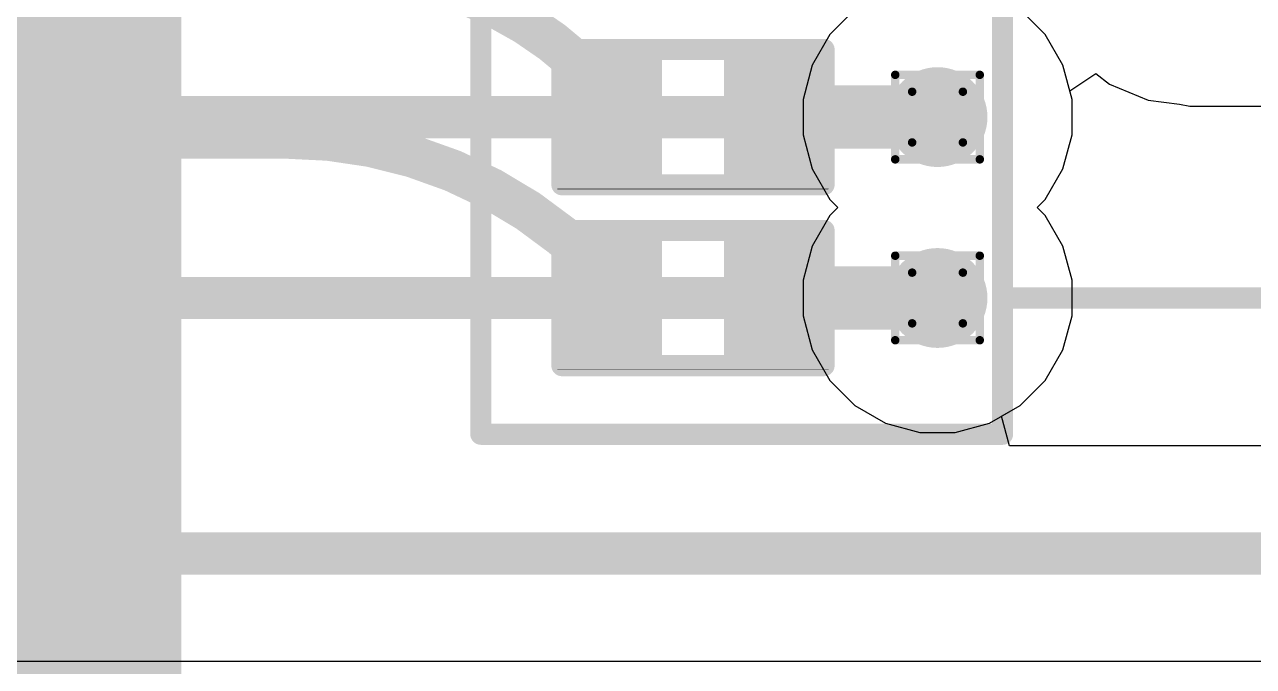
# Model space of a CAD drawing. Header units: inches. Extents: x -5 to 230, y -4 to 159.
# Drawn here: x 38.03 to 45.41, y 34.57 to 38.43 of the extents above; entities that cross this region are included whole.
import ezdxf

# ---------------------------------------------------------------- set-up
doc = ezdxf.new("R2010")
doc.units = ezdxf.units.IN
for name, color, linetype in [('Bottom Layer', 5, 'Continuous'), ('Drill Drawing', 1, 'Continuous'), ('Layer 1', 16, 'Continuous'), ('Layer 2', 76, 'Continuous'), ('Top Layer', 1, 'Continuous'), ('Top Overlay', 2, 'Continuous'), ('Top Paste', 8, 'Continuous'), ('Top Solder', 216, 'Continuous'), ('Via Holes', 16, 'Continuous')]:
    doc.layers.add(name, color=color, linetype=linetype)

# ---------------------------------------------------------------- blocks, each defined once
blk = doc.blocks.new('LQFP_100_71')
at = {"layer": 'Top Layer'}
for points in [[(7.15, 2.65), (8.35, 2.65), (8.35, 2.35), (7.15, 2.35)], [(7.15, 2.15), (8.35, 2.15), (8.35, 1.85), (7.15, 1.85)], [(7.15, 1.65), (8.35, 1.65), (8.35, 1.35), (7.15, 1.35)], [(7.15, 1.15), (8.35, 1.15), (8.35, 0.85), (7.15, 0.85)], [(7.15, 0.65), (8.35, 0.65), (8.35, 0.35), (7.15, 0.35)], [(7.15, 0.15), (8.35, 0.15), (8.35, -0.15), (7.15, -0.15)], [(7.15, -0.35), (8.35, -0.35), (8.35, -0.65), (7.15, -0.65)], [(7.15, -0.85), (8.35, -0.85), (8.35, -1.15), (7.15, -1.15)]]:
    blk.add_hatch(color=1, dxfattribs=at).paths.add_polyline_path(points)
at = {"layer": 'Top Paste'}
for points in [[(7.15, 2.65), (8.35, 2.65), (8.35, 2.35), (7.15, 2.35)], [(7.15, 2.15), (8.35, 2.15), (8.35, 1.85), (7.15, 1.85)], [(7.15, 1.65), (8.35, 1.65), (8.35, 1.35), (7.15, 1.35)], [(7.15, 1.15), (8.35, 1.15), (8.35, 0.85), (7.15, 0.85)], [(7.15, 0.65), (8.35, 0.65), (8.35, 0.35), (7.15, 0.35)], [(7.15, 0.15), (8.35, 0.15), (8.35, -0.15), (7.15, -0.15)], [(7.15, -0.35), (8.35, -0.35), (8.35, -0.65), (7.15, -0.65)], [(7.15, -0.85), (8.35, -0.85), (8.35, -1.15), (7.15, -1.15)]]:
    blk.add_hatch(color=8, dxfattribs=at).paths.add_polyline_path(points)
at = {"layer": 'Top Solder'}
for points in [[(7.0484, 2.7516), (8.4516, 2.7516), (8.4516, 2.2484), (7.0484, 2.2484)], [(7.0484, 2.2516), (8.4516, 2.2516), (8.4516, 1.7484), (7.0484, 1.7484)], [(7.0484, 1.7516), (8.4516, 1.7516), (8.4516, 1.2484), (7.0484, 1.2484)], [(7.0484, 1.2516), (8.4516, 1.2516), (8.4516, 0.7484), (7.0484, 0.7484)], [(7.0484, 0.7516), (8.4516, 0.7516), (8.4516, 0.2484), (7.0484, 0.2484)], [(7.0484, 0.2516), (8.4516, 0.2516), (8.4516, -0.2516), (7.0484, -0.2516)], [(7.0484, -0.2484), (8.4516, -0.2484), (8.4516, -0.7516), (7.0484, -0.7516)], [(7.0484, -0.7484), (8.4516, -0.7484), (8.4516, -1.2516), (7.0484, -1.2516)]]:
    blk.add_hatch(color=216, dxfattribs=at).paths.add_polyline_path(points)
blk = doc.blocks.new('R___0402_161')
at = {"layer": 'Top Layer'}
for points in [[(-0.6985, -0.3175), (-0.6985, 0.3175), (-0.2413, 0.3175), (-0.2413, -0.3175)], [(0.2413, -0.3175), (0.2413, 0.3175), (0.6985, 0.3175), (0.6985, -0.3175)]]:
    blk.add_hatch(color=1, dxfattribs=at).paths.add_polyline_path(points)
at = {"layer": 'Top Paste'}
for points in [[(-0.6985, -0.3175), (-0.6985, 0.3175), (-0.2413, 0.3175), (-0.2413, -0.3175)], [(0.2413, -0.3175), (0.2413, 0.3175), (0.6985, 0.3175), (0.6985, -0.3175)]]:
    blk.add_hatch(color=8, dxfattribs=at).paths.add_polyline_path(points)
at = {"layer": 'Top Solder'}
for points in [[(-0.7535, -0.3725), (-0.7535, 0.3725), (-0.1863, 0.3725), (-0.1863, -0.3725)], [(0.1863, -0.3725), (0.1863, 0.3725), (0.7535, 0.3725), (0.7535, -0.3725)]]:
    blk.add_hatch(color=216, dxfattribs=at).paths.add_polyline_path(points)
at = {"layer": 'Top Overlay'}
for points in [[(-0.7874, -0.4064, 0.127, 0.127, 0), (-0.7874, 0.4064, 0.127, 0.127, 0)], [(-0.7874, 0.4064, 0.127, 0.127, 0), (0.7874, 0.4064, 0.127, 0.127, 0)], [(0.7874, -0.4064, 0.127, 0.127, 0), (0.7874, 0.4064, 0.127, 0.127, 0)], [(-0.7874, -0.4064, 0.127, 0.127, 0), (0.7874, -0.4064, 0.127, 0.127, 0)], [(-0.8128, -0.4318, 0.00323, 0.00323, 0), (0.8128, -0.4318, 0.00323, 0.00323, 0)]]:
    blk.add_lwpolyline(points, format="xyseb", dxfattribs=at)
for points in [[(-0.8191, 0.4064, 0.0635, 0.0635, 1), (-0.7556, 0.4064, 0.0635, 0.0635, 1)], [(-0.8191, 0.4064, 0.0635, 0.0635, 1), (-0.7556, 0.4064, 0.0635, 0.0635, 1)], [(0.7556, 0.4064, 0.0635, 0.0635, 1), (0.8191, 0.4064, 0.0635, 0.0635, 1)], [(0.7556, 0.4064, 0.0635, 0.0635, 1), (0.8191, 0.4064, 0.0635, 0.0635, 1)], [(-0.8191, -0.4064, 0.0635, 0.0635, 1), (-0.7556, -0.4064, 0.0635, 0.0635, 1)], [(-0.8191, -0.4064, 0.0635, 0.0635, 1), (-0.7556, -0.4064, 0.0635, 0.0635, 1)], [(0.7556, -0.4064, 0.0635, 0.0635, 1), (0.8191, -0.4064, 0.0635, 0.0635, 1)], [(0.7556, -0.4064, 0.0635, 0.0635, 1), (0.8191, -0.4064, 0.0635, 0.0635, 1)], [(-0.8136, -0.4318, 0.00161, 0.00161, 1), (-0.812, -0.4318, 0.00161, 0.00161, 1)], [(0.812, -0.4318, 0.00161, 0.00161, 1), (0.8136, -0.4318, 0.00161, 0.00161, 1)]]:
    blk.add_lwpolyline(points, format="xyseb", close=True, dxfattribs=at)
blk = doc.blocks.new('R___0402_164')
at = {"layer": 'Top Layer'}
for points in [[(-0.6985, -0.3175), (-0.6985, 0.3175), (-0.2413, 0.3175), (-0.2413, -0.3175)], [(0.2413, -0.3175), (0.2413, 0.3175), (0.6985, 0.3175), (0.6985, -0.3175)]]:
    blk.add_hatch(color=1, dxfattribs=at).paths.add_polyline_path(points)
at = {"layer": 'Top Paste'}
for points in [[(-0.6985, -0.3175), (-0.6985, 0.3175), (-0.2413, 0.3175), (-0.2413, -0.3175)], [(0.2413, -0.3175), (0.2413, 0.3175), (0.6985, 0.3175), (0.6985, -0.3175)]]:
    blk.add_hatch(color=8, dxfattribs=at).paths.add_polyline_path(points)
at = {"layer": 'Top Solder'}
for points in [[(-0.7535, -0.3725), (-0.7535, 0.3725), (-0.1863, 0.3725), (-0.1863, -0.3725)], [(0.1863, -0.3725), (0.1863, 0.3725), (0.7535, 0.3725), (0.7535, -0.3725)]]:
    blk.add_hatch(color=216, dxfattribs=at).paths.add_polyline_path(points)
at = {"layer": 'Top Overlay'}
for points in [[(-0.7874, -0.4064, 0.127, 0.127, 0), (-0.7874, 0.4064, 0.127, 0.127, 0)], [(-0.7874, 0.4064, 0.127, 0.127, 0), (0.7874, 0.4064, 0.127, 0.127, 0)], [(0.7874, -0.4064, 0.127, 0.127, 0), (0.7874, 0.4064, 0.127, 0.127, 0)], [(-0.7874, -0.4064, 0.127, 0.127, 0), (0.7874, -0.4064, 0.127, 0.127, 0)], [(-0.8128, -0.4318, 0.00323, 0.00323, 0), (0.8128, -0.4318, 0.00323, 0.00323, 0)]]:
    blk.add_lwpolyline(points, format="xyseb", dxfattribs=at)
for points in [[(-0.8191, 0.4064, 0.0635, 0.0635, 1), (-0.7556, 0.4064, 0.0635, 0.0635, 1)], [(-0.8191, 0.4064, 0.0635, 0.0635, 1), (-0.7556, 0.4064, 0.0635, 0.0635, 1)], [(0.7556, 0.4064, 0.0635, 0.0635, 1), (0.8191, 0.4064, 0.0635, 0.0635, 1)], [(0.7556, 0.4064, 0.0635, 0.0635, 1), (0.8191, 0.4064, 0.0635, 0.0635, 1)], [(-0.8191, -0.4064, 0.0635, 0.0635, 1), (-0.7556, -0.4064, 0.0635, 0.0635, 1)], [(-0.8191, -0.4064, 0.0635, 0.0635, 1), (-0.7556, -0.4064, 0.0635, 0.0635, 1)], [(0.7556, -0.4064, 0.0635, 0.0635, 1), (0.8191, -0.4064, 0.0635, 0.0635, 1)], [(0.7556, -0.4064, 0.0635, 0.0635, 1), (0.8191, -0.4064, 0.0635, 0.0635, 1)], [(-0.8136, -0.4318, 0.00161, 0.00161, 1), (-0.812, -0.4318, 0.00161, 0.00161, 1)], [(0.812, -0.4318, 0.00161, 0.00161, 1), (0.8136, -0.4318, 0.00161, 0.00161, 1)]]:
    blk.add_lwpolyline(points, format="xyseb", close=True, dxfattribs=at)

msp = doc.modelspace()

# ---------------------------------------------------------------- hatches: boundary and pattern name
at = {"layer": 'Bottom Layer'}
h = msp.add_hatch(color=5, dxfattribs=at)
edge = h.paths.add_edge_path()
edge.add_arc((43.5102, 37.8703), 0.3, 0, 360)
h = msp.add_hatch(color=5, dxfattribs=at)
edge = h.paths.add_edge_path()
edge.add_arc((43.5102, 36.7831), 0.3, 0, 360)
at = {"layer": 'Layer 1'}
h = msp.add_hatch(color=16, dxfattribs=at)
edge = h.paths.add_edge_path()
edge.add_arc((43.5102, 37.8703), 0.3, 0, 360)
h = msp.add_hatch(color=16, dxfattribs=at)
edge = h.paths.add_edge_path()
edge.add_arc((43.5102, 36.7831), 0.3, 0, 360)
at = {"layer": 'Layer 2'}
h = msp.add_hatch(color=76, dxfattribs=at)
edge = h.paths.add_edge_path()
edge.add_arc((43.5102, 37.8703), 0.3, 0, 360)
h = msp.add_hatch(color=76, dxfattribs=at)
edge = h.paths.add_edge_path()
edge.add_arc((43.5102, 36.7831), 0.3, 0, 360)
at = {"layer": 'Top Layer'}
h = msp.add_hatch(color=1, dxfattribs=at)
edge = h.paths.add_edge_path()
edge.add_arc((43.5102, 37.8703), 0.3, 0, 360)
h = msp.add_hatch(color=1, dxfattribs=at)
edge = h.paths.add_edge_path()
edge.add_arc((43.5102, 36.7831), 0.3, 0, 360)
at = {"layer": 'Via Holes'}
h = msp.add_hatch(color=7, dxfattribs=at)
edge = h.paths.add_edge_path()
edge.add_arc((43.5102, 37.8703), 0.15, 0, 360)
h = msp.add_hatch(color=7, dxfattribs=at)
edge = h.paths.add_edge_path()
edge.add_arc((43.5102, 36.7831), 0.15, 0, 360)

# ---------------------------------------------------------------- linework, layer by layer
at = {"layer": 'Bottom Layer'}
for p, q in [((44.3045, 38.0277), (44.4607, 38.132)), ((44.4607, 38.132), (44.5429, 38.0689)), ((44.3182, 37.9767), (44.3045, 38.0277)), ((44.5429, 38.0689), (44.7762, 37.9723)), ((44.3182, 37.7639), (44.3182, 37.9767)), ((44.7762, 37.9723), (44.9646, 37.9475)), ((44.9646, 37.9475), (45.0265, 37.9352)), ((45.0265, 37.9352), (47.5486, 37.9352)), ((44.2631, 37.5584), (44.3182, 37.7639)), ((44.1568, 37.3742), (44.2631, 37.5584)), ((44.1093, 37.3267), (44.1568, 37.3742)), ((44.1568, 37.2792), (44.1093, 37.3267)), ((44.2631, 37.0949), (44.1568, 37.2792)), ((44.3182, 36.8894), (44.2631, 37.0949)), ((44.3182, 36.6767), (44.3182, 36.8894)), ((44.2631, 36.4712), (44.3182, 36.6767)), ((44.1568, 36.2869), (44.2631, 36.4712)), ((44.0063, 36.1365), (44.1568, 36.2869)), ((43.8954, 36.0724), (44.0063, 36.1365)), ((43.943, 35.8946), (43.8954, 36.0724)), ((52.8789, 35.8946), (43.943, 35.8946)), ((35.8616, 34.5997), (53.0018, 34.5997))]:
    msp.add_line(p, q, dxfattribs=at)
for points in [[(32.7341, 37.8703, 0.254, 0.254, 0), (43.5102, 37.8703, 0.254, 0.254, 0)], [(35.367, 36.7831, 0.254, 0.254, 0), (43.5102, 36.7831, 0.254, 0.254, 0)], [(35.367, 35.2472, 0.254, 0.254, 0), (53.0018, 35.2472, 0.254, 0.254, 0)]]:
    msp.add_lwpolyline(points, format="xyseb", dxfattribs=at)
for points in [[(43.4467, 37.8703, 0.127, 0.127, 1), (43.5737, 37.8703, 0.127, 0.127, 1)], [(43.4467, 36.7831, 0.127, 0.127, 1), (43.5737, 36.7831, 0.127, 0.127, 1)]]:
    msp.add_lwpolyline(points, format="xyseb", close=True, dxfattribs=at)
at = {"layer": 'Drill Drawing'}
for points in [[(43.2562, 38.1243, 0.0508, 0.0508, 0), (43.7642, 38.1243, 0.0508, 0.0508, 0)], [(43.2562, 37.6163, 0.0508, 0.0508, 0), (43.2562, 38.1243, 0.0508, 0.0508, 0)], [(43.7642, 37.6163, 0.0508, 0.0508, 0), (43.7642, 38.1243, 0.0508, 0.0508, 0)], [(43.3578, 38.0227, 0.0508, 0.0508, 0), (43.6626, 38.0227, 0.0508, 0.0508, 0)], [(43.3578, 37.7179, 0.0508, 0.0508, 0), (43.3578, 38.0227, 0.0508, 0.0508, 0)], [(43.6626, 37.7179, 0.0508, 0.0508, 0), (43.6626, 38.0227, 0.0508, 0.0508, 0)], [(43.3578, 37.7179, 0.0508, 0.0508, 0), (43.6626, 37.7179, 0.0508, 0.0508, 0)], [(43.2562, 37.6163, 0.0508, 0.0508, 0), (43.7642, 37.6163, 0.0508, 0.0508, 0)], [(43.2562, 37.0371, 0.0508, 0.0508, 0), (43.7642, 37.0371, 0.0508, 0.0508, 0)], [(43.2562, 36.5291, 0.0508, 0.0508, 0), (43.2562, 37.0371, 0.0508, 0.0508, 0)], [(43.7642, 36.5291, 0.0508, 0.0508, 0), (43.7642, 37.0371, 0.0508, 0.0508, 0)], [(43.3578, 36.9355, 0.0508, 0.0508, 0), (43.6626, 36.9355, 0.0508, 0.0508, 0)], [(43.3578, 36.6307, 0.0508, 0.0508, 0), (43.3578, 36.9355, 0.0508, 0.0508, 0)], [(43.6626, 36.6307, 0.0508, 0.0508, 0), (43.6626, 36.9355, 0.0508, 0.0508, 0)], [(43.3578, 36.6307, 0.0508, 0.0508, 0), (43.6626, 36.6307, 0.0508, 0.0508, 0)], [(43.2562, 36.5291, 0.0508, 0.0508, 0), (43.7642, 36.5291, 0.0508, 0.0508, 0)]]:
    msp.add_lwpolyline(points, format="xyseb", dxfattribs=at)
for points in [[(43.2435, 38.1243, 0.0254, 0.0254, 1), (43.2689, 38.1243, 0.0254, 0.0254, 1)], [(43.2435, 38.1243, 0.0254, 0.0254, 1), (43.2689, 38.1243, 0.0254, 0.0254, 1)], [(43.7515, 38.1243, 0.0254, 0.0254, 1), (43.7769, 38.1243, 0.0254, 0.0254, 1)], [(43.7515, 38.1243, 0.0254, 0.0254, 1), (43.7769, 38.1243, 0.0254, 0.0254, 1)], [(43.3451, 38.0227, 0.0254, 0.0254, 1), (43.3705, 38.0227, 0.0254, 0.0254, 1)], [(43.3451, 38.0227, 0.0254, 0.0254, 1), (43.3705, 38.0227, 0.0254, 0.0254, 1)], [(43.6499, 38.0227, 0.0254, 0.0254, 1), (43.6753, 38.0227, 0.0254, 0.0254, 1)], [(43.6499, 38.0227, 0.0254, 0.0254, 1), (43.6753, 38.0227, 0.0254, 0.0254, 1)], [(43.3451, 37.7179, 0.0254, 0.0254, 1), (43.3705, 37.7179, 0.0254, 0.0254, 1)], [(43.3451, 37.7179, 0.0254, 0.0254, 1), (43.3705, 37.7179, 0.0254, 0.0254, 1)], [(43.6499, 37.7179, 0.0254, 0.0254, 1), (43.6753, 37.7179, 0.0254, 0.0254, 1)], [(43.6499, 37.7179, 0.0254, 0.0254, 1), (43.6753, 37.7179, 0.0254, 0.0254, 1)], [(43.2435, 37.6163, 0.0254, 0.0254, 1), (43.2689, 37.6163, 0.0254, 0.0254, 1)], [(43.2435, 37.6163, 0.0254, 0.0254, 1), (43.2689, 37.6163, 0.0254, 0.0254, 1)], [(43.7515, 37.6163, 0.0254, 0.0254, 1), (43.7769, 37.6163, 0.0254, 0.0254, 1)], [(43.7515, 37.6163, 0.0254, 0.0254, 1), (43.7769, 37.6163, 0.0254, 0.0254, 1)], [(43.2435, 37.0371, 0.0254, 0.0254, 1), (43.2689, 37.0371, 0.0254, 0.0254, 1)], [(43.2435, 37.0371, 0.0254, 0.0254, 1), (43.2689, 37.0371, 0.0254, 0.0254, 1)], [(43.7515, 37.0371, 0.0254, 0.0254, 1), (43.7769, 37.0371, 0.0254, 0.0254, 1)], [(43.7515, 37.0371, 0.0254, 0.0254, 1), (43.7769, 37.0371, 0.0254, 0.0254, 1)], [(43.3451, 36.9355, 0.0254, 0.0254, 1), (43.3705, 36.9355, 0.0254, 0.0254, 1)], [(43.3451, 36.9355, 0.0254, 0.0254, 1), (43.3705, 36.9355, 0.0254, 0.0254, 1)], [(43.6499, 36.9355, 0.0254, 0.0254, 1), (43.6753, 36.9355, 0.0254, 0.0254, 1)], [(43.6499, 36.9355, 0.0254, 0.0254, 1), (43.6753, 36.9355, 0.0254, 0.0254, 1)], [(43.3451, 36.6307, 0.0254, 0.0254, 1), (43.3705, 36.6307, 0.0254, 0.0254, 1)], [(43.3451, 36.6307, 0.0254, 0.0254, 1), (43.3705, 36.6307, 0.0254, 0.0254, 1)], [(43.6499, 36.6307, 0.0254, 0.0254, 1), (43.6753, 36.6307, 0.0254, 0.0254, 1)], [(43.6499, 36.6307, 0.0254, 0.0254, 1), (43.6753, 36.6307, 0.0254, 0.0254, 1)], [(43.2435, 36.5291, 0.0254, 0.0254, 1), (43.2689, 36.5291, 0.0254, 0.0254, 1)], [(43.2435, 36.5291, 0.0254, 0.0254, 1), (43.2689, 36.5291, 0.0254, 0.0254, 1)], [(43.7515, 36.5291, 0.0254, 0.0254, 1), (43.7769, 36.5291, 0.0254, 0.0254, 1)], [(43.7515, 36.5291, 0.0254, 0.0254, 1), (43.7769, 36.5291, 0.0254, 0.0254, 1)]]:
    msp.add_lwpolyline(points, format="xyseb", close=True, dxfattribs=at)
at = {"layer": 'Layer 1'}
for p, q in [((42.9694, 38.4722), (42.8636, 38.3664)), ((44.1568, 38.3664), (44.051, 38.4722)), ((42.8636, 38.3664), (42.7573, 38.1822)), ((44.2631, 38.1822), (44.1568, 38.3664)), ((42.7573, 38.1822), (42.7022, 37.9767)), ((44.3182, 37.9767), (44.2631, 38.1822)), ((42.7022, 37.9767), (42.7022, 37.7639)), ((44.3182, 37.7639), (44.3182, 37.9767)), ((42.7022, 37.7639), (42.7573, 37.5584)), ((44.2631, 37.5584), (44.3182, 37.7639)), ((42.7573, 37.5584), (42.8636, 37.3742)), ((44.1568, 37.3742), (44.2631, 37.5584)), ((42.8636, 37.3742), (42.9111, 37.3267)), ((44.1093, 37.3267), (44.1568, 37.3742)), ((42.9111, 37.3267), (42.8636, 37.2792)), ((44.1568, 37.2792), (44.1093, 37.3267)), ((42.8636, 37.2792), (42.7573, 37.0949)), ((44.2631, 37.0949), (44.1568, 37.2792)), ((42.7573, 37.0949), (42.7022, 36.8894)), ((44.3182, 36.8894), (44.2631, 37.0949)), ((42.7022, 36.8894), (42.7022, 36.6767)), ((44.3182, 36.6767), (44.3182, 36.8894)), ((42.7022, 36.6767), (42.7573, 36.4712)), ((44.2631, 36.4712), (44.3182, 36.6767)), ((42.7573, 36.4712), (42.8636, 36.2869)), ((44.1568, 36.2869), (44.2631, 36.4712)), ((42.8636, 36.2869), (43.0141, 36.1365)), ((44.0063, 36.1365), (44.1568, 36.2869)), ((43.0141, 36.1365), (43.1983, 36.0301)), ((43.8221, 36.0301), (44.0063, 36.1365)), ((43.1983, 36.0301), (43.4038, 35.9751)), ((43.6166, 35.9751), (43.8221, 36.0301)), ((43.4038, 35.9751), (43.6166, 35.9751))]:
    msp.add_line(p, q, dxfattribs=at)
at = {"layer": 'Layer 2'}
for p, q in [((42.9694, 38.4722), (42.8636, 38.3664)), ((44.1568, 38.3664), (44.051, 38.4722)), ((42.8636, 38.3664), (42.7573, 38.1822)), ((44.2631, 38.1822), (44.1568, 38.3664)), ((42.7573, 38.1822), (42.7022, 37.9767)), ((44.3182, 37.9767), (44.2631, 38.1822)), ((42.7022, 37.9767), (42.7022, 37.7639)), ((44.3182, 37.7639), (44.3182, 37.9767)), ((42.7022, 37.7639), (42.7573, 37.5584)), ((44.2631, 37.5584), (44.3182, 37.7639)), ((42.7573, 37.5584), (42.8636, 37.3742)), ((44.1568, 37.3742), (44.2631, 37.5584)), ((42.8636, 37.3742), (42.9111, 37.3267)), ((44.1093, 37.3267), (44.1568, 37.3742)), ((42.9111, 37.3267), (42.8636, 37.2792)), ((44.1568, 37.2792), (44.1093, 37.3267)), ((42.8636, 37.2792), (42.7573, 37.0949)), ((44.2631, 37.0949), (44.1568, 37.2792)), ((42.7573, 37.0949), (42.7022, 36.8894)), ((44.3182, 36.8894), (44.2631, 37.0949)), ((42.7022, 36.8894), (42.7022, 36.6767)), ((44.3182, 36.6767), (44.3182, 36.8894)), ((42.7022, 36.6767), (42.7573, 36.4712)), ((44.2631, 36.4712), (44.3182, 36.6767)), ((42.7573, 36.4712), (42.8636, 36.2869)), ((44.1568, 36.2869), (44.2631, 36.4712)), ((42.8636, 36.2869), (43.0141, 36.1365)), ((44.0063, 36.1365), (44.1568, 36.2869)), ((43.0141, 36.1365), (43.1983, 36.0301)), ((43.8221, 36.0301), (44.0063, 36.1365)), ((43.1983, 36.0301), (43.4038, 35.9751)), ((43.6166, 35.9751), (43.8221, 36.0301)), ((43.4038, 35.9751), (43.6166, 35.9751))]:
    msp.add_line(p, q, dxfattribs=at)
at = {"layer": 'Top Layer'}
for points in [[(39.9328, 38.7472, 0.254, 0.254, -0.211597), (41.4809, 38.0606, 0.254, 0.254, 0)], [(41.4809, 38.0606, 0.254, 0.254, 0), (41.5713, 37.8701, 0.254, 0.254, 0)], [(42.5111, 37.8701, 0.381, 0.381, 0), (43.5102, 37.8701, 0.381, 0.381, 0)], [(43.5102, 37.8701, 0.254, 0.254, 0), (43.5102, 37.8703, 0.254, 0.254, 0)], [(38.2661, 37.7472, 0.254, 0.254, 0), (39.5946, 37.7472, 0.254, 0.254, 0)], [(39.5946, 37.7472, 0.254, 0.254, 0), (39.5967, 37.7472, 0.254, 0.254, 0)], [(39.5967, 37.7472, 0.254, 0.254, -0.198503), (41.4466, 36.9814, 0.254, 0.254, 0)], [(42.5111, 36.7829, 0.381, 0.381, 0), (43.5102, 36.7829, 0.381, 0.381, 0)]]:
    msp.add_lwpolyline(points, format="xyseb", dxfattribs=at)
for points in [[(41.4174, 38.0606, 0.127, 0.127, 1), (41.5444, 38.0606, 0.127, 0.127, 1)], [(41.4174, 38.0606, 0.127, 0.127, 1), (41.5444, 38.0606, 0.127, 0.127, 1)], [(42.4158, 37.8701, 0.1905, 0.1905, 1), (42.6063, 37.8701, 0.1905, 0.1905, 1)], [(43.4149, 37.8701, 0.1905, 0.1905, 1), (43.6054, 37.8701, 0.1905, 0.1905, 1)], [(41.5078, 37.8701, 0.127, 0.127, 1), (41.6348, 37.8701, 0.127, 0.127, 1)], [(43.4467, 37.8703, 0.127, 0.127, 1), (43.5737, 37.8703, 0.127, 0.127, 1)], [(43.4467, 37.8701, 0.127, 0.127, 1), (43.5737, 37.8701, 0.127, 0.127, 1)], [(38.2026, 37.7472, 0.127, 0.127, 1), (38.3296, 37.7472, 0.127, 0.127, 1)], [(39.5311, 37.7472, 0.127, 0.127, 1), (39.6581, 37.7472, 0.127, 0.127, 1)], [(39.5311, 37.7472, 0.127, 0.127, 1), (39.6581, 37.7472, 0.127, 0.127, 1)], [(39.5332, 37.7472, 0.127, 0.127, 1), (39.6602, 37.7472, 0.127, 0.127, 1)], [(39.5332, 37.7472, 0.127, 0.127, 1), (39.6602, 37.7472, 0.127, 0.127, 1)], [(41.3831, 36.9814, 0.127, 0.127, 1), (41.5101, 36.9814, 0.127, 0.127, 1)], [(42.4158, 36.7829, 0.1905, 0.1905, 1), (42.6063, 36.7829, 0.1905, 0.1905, 1)], [(43.4149, 36.7829, 0.1905, 0.1905, 1), (43.6054, 36.7829, 0.1905, 0.1905, 1)]]:
    msp.add_lwpolyline(points, format="xyseb", close=True, dxfattribs=at)
at = {"layer": 'Top Overlay'}
for points in [[(40.767, 35.9639, 0.127, 0.127, 0), (40.767, 41.9577, 0.127, 0.127, 0)], [(43.9009, 35.9639, 0.127, 0.127, 0), (43.9009, 41.9577, 0.127, 0.127, 0)], [(43.9009, 36.7831, 0.127, 0.127, 0), (46.736, 36.7831, 0.127, 0.127, 0)], [(40.767, 35.9639, 0.127, 0.127, 0), (43.9009, 35.9639, 0.127, 0.127, 0)]]:
    msp.add_lwpolyline(points, format="xyseb", dxfattribs=at)
for points in [[(43.8691, 36.7831, 0.0635, 0.0635, 1), (43.9326, 36.7831, 0.0635, 0.0635, 1)], [(40.7353, 35.9639, 0.0635, 0.0635, 1), (40.7987, 35.9639, 0.0635, 0.0635, 1)], [(40.7353, 35.9639, 0.0635, 0.0635, 1), (40.7987, 35.9639, 0.0635, 0.0635, 1)], [(43.8691, 35.9639, 0.0635, 0.0635, 1), (43.9326, 35.9639, 0.0635, 0.0635, 1)], [(43.8691, 35.9639, 0.0635, 0.0635, 1), (43.9326, 35.9639, 0.0635, 0.0635, 1)]]:
    msp.add_lwpolyline(points, format="xyseb", close=True, dxfattribs=at)

# ---------------------------------------------------------------- block references
for name, p in [('LQFP_100_71', (30.5161, 35.7472)), ('R___0402_161', (42.0412, 37.8701)), ('R___0402_164', (42.0412, 36.7829))]:
    msp.add_blockref(name, p)

doc.saveas('drawing.dxf')
